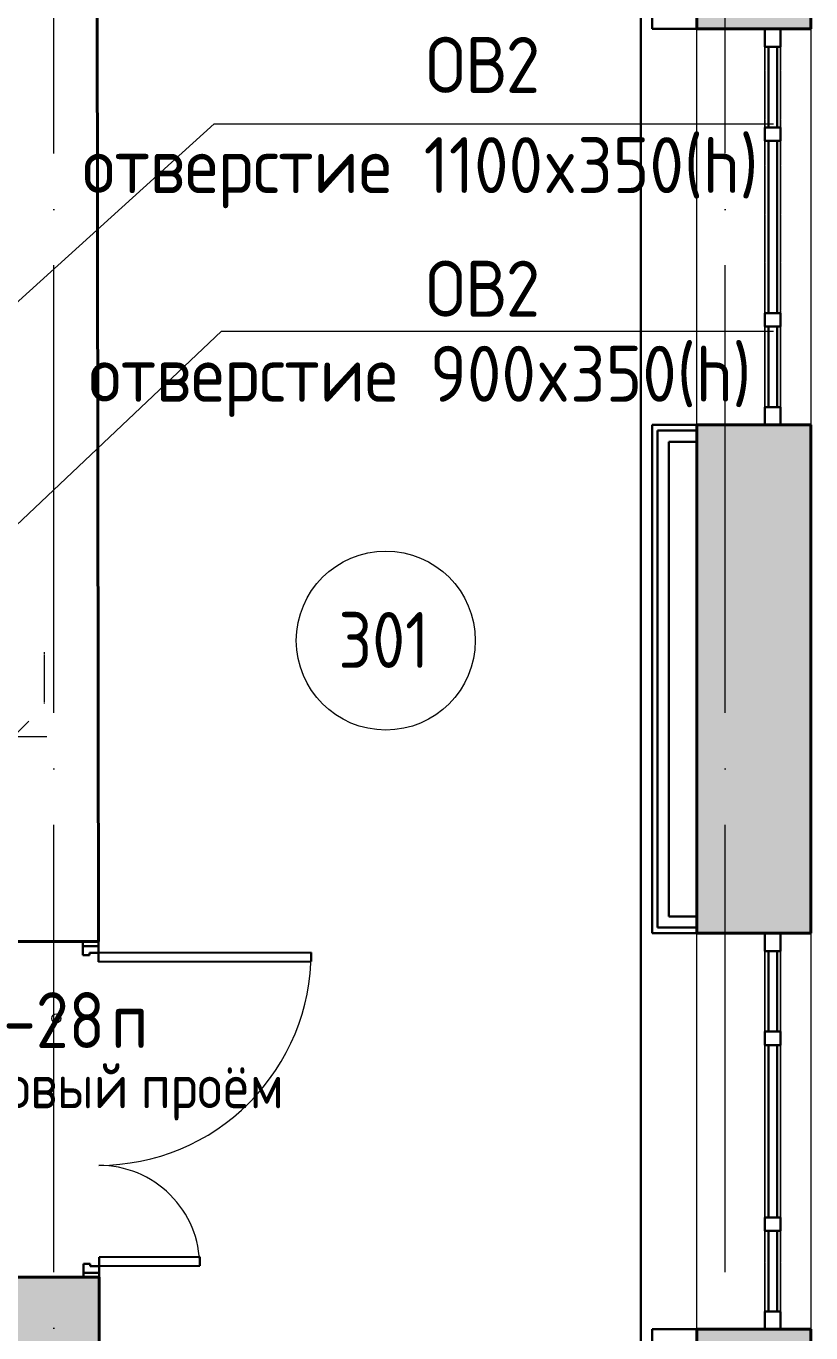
# Model space of a CAD drawing. Header units: millimetres. Extents: x -269164 to 430575, y -569542 to 36130.
# Drawn here: x 178619 to 182126, y -404590 to -398750 of the extents above; entities that cross this region are included whole.
import ezdxf

# ---------------------------------------------------------------- set-up
doc = ezdxf.new("R2010")
doc.units = ezdxf.units.MM
doc.linetypes.add('ADSK_Линия сетки', pattern=[25, 20, -2.5, 0, -2.5])
doc.linetypes.add('ADSK_Сверху', pattern=[4.5, 3, -1.5])
for name, color, linetype, lineweight in [('Витраж', 7, 'Continuous', 18), ('Двери', 7, 'Continuous', 18), ('Каркас', 7, 'Continuous', 18), ('Марки', 7, 'Continuous', 20), ('Марки дверей', 7, 'Continuous', 20), ('Марки помещений', 7, 'Continuous', 20), ('Оси', 7, 'Continuous', 9), ('Панели витража', 7, 'Continuous', 18), ('Размеры', 7, 'Continuous', 9), ('Стены внутренние', 7, 'Continuous', 18), ('Стены наружные', 7, 'Continuous', 18)]:
    doc.layers.add(name, color=color, linetype=linetype, lineweight=lineweight)
doc.styles.add('GOST Common', font='GOST_Common.ttf', dxfattribs={"width": 0.9, "height": 200})
doc.styles.add('GOST Common_1', font='GOST_Common.ttf', dxfattribs={"width": 0.9, "height": 350})
doc.styles.add('GOST Common_2', font='GOST_Common.ttf', dxfattribs={"width": 0.9, "height": 250})
doc.styles.add('ISOCPEUR_1', font='isocpeur.ttf', dxfattribs={"width": 0.9, "height": 250})
doc.dimstyles.new('ADSK_Основной_2_мм_Округление_до_1_мм_1', dxfattribs={"dimscale": 304.8, "dimtxt": 201.142999, "dimasz": 0.463911, "dimexe": 0.492126, "dimexo": 0.492126, "dimgap": 0.098425, "dimtad": 1, "dimdec": 0, "dimdsep": 46, "dimtxsty": 'GOST Common', "dimblk1": 'OBLIQUE', "dimblk2": 'OBLIQUE', "dimsah": 1, "dimcen": 0.09, "dimdle": 0.492126, "dimazin": 2, "dimtfac": 1, "dimtdec": 4, "dimtix": 1, "dimtmove": 1, "dimatfit": 3, "dimfxl": 1, "dimtvp": 1, "dimtolj": 1, "dimtzin": 0, "dimlwd": 20, "dimlwe": 20, "dimarcsym": 2})

# ---------------------------------------------------------------- blocks, each defined once
blk = doc.blocks.new('Прямоугольный импост - 70х20_60мм-1225109-03 План 3-го этажа маркировочный')
at = {"layer": 'Витраж', "color": 253, "linetype": 'ADSK_Сверху', "true_color": 0xaaaaaa}
for p, q in [((39644.1, 2434.5), (39644.1, 2364.5)), ((39724.1, 2434.5), (39644.1, 2434.5)), ((40114.1, 2434.5), (40084.1, 2434.5)), ((39724.1, 2364.5), (39644.1, 2364.5)), ((40114.1, 2364.5), (40084.1, 2364.5))]:
    blk.add_line(p, q, dxfattribs=at)
blk = doc.blocks.new('Прямоугольный импост - 70х20_60мм-1424482-03 План 3-го этажа маркировочный')
at = {"layer": 'Витраж', "color": 253, "linetype": 'ADSK_Сверху', "true_color": 0xaaaaaa}
for p, q in [((-80, 35), (0, 35)), ((0, 35), (0, -35)), ((0, -35), (-80, -35))]:
    blk.add_line(p, q, dxfattribs=at)
blk = doc.blocks.new('Прямоугольный импост - 70х20_60мм-1424483-03 План 3-го этажа маркировочный')
at = {"layer": 'Витраж', "color": 253, "linetype": 'ADSK_Сверху', "true_color": 0xaaaaaa}
for p, q in [((0, 35), (-80, 35)), ((0, -35), (0, 35)), ((-80, -35), (0, -35))]:
    blk.add_line(p, q, dxfattribs=at)
blk = doc.blocks.new('Прямоугольный импост - 70х20_60мм-1464403-03 План 3-го этажа маркировочный')
at = {"layer": 'Витраж', "color": 253, "linetype": 'ADSK_Сверху', "true_color": 0xaaaaaa}
for p, q in [((3738.5, 23323.1), (3738.5, 23293.1)), ((3808.5, 23323.1), (3808.5, 23293.1)), ((3738.5, 22523.1), (3738.5, 22493.1)), ((3808.5, 22523.1), (3808.5, 22493.1))]:
    blk.add_line(p, q, dxfattribs=at)
blk = doc.blocks.new('Прямоугольный импост - 70х20_60мм-1225113-03 План 3-го этажа маркировочный')
at = {"layer": 'Витраж', "color": 253, "linetype": 'ADSK_Сверху', "true_color": 0xaaaaaa}
for p, q in [((41024.1, 2434.5), (40994.1, 2434.5)), ((41464.1, 2434.5), (41384.1, 2434.5)), ((41464.1, 2364.5), (41464.1, 2434.5)), ((41024.1, 2364.5), (40994.1, 2364.5)), ((41464.1, 2364.5), (41384.1, 2364.5))]:
    blk.add_line(p, q, dxfattribs=at)
blk = doc.blocks.new('Прямоугольный импост - 70х60мм-1424480-03 План 3-го этажа маркировочный')
at = {"layer": 'Витраж', "color": 253, "linetype": 'ADSK_Сверху', "true_color": 0xaaaaaa}
for p, q in [((-30, 35), (30, 35)), ((30, -35), (-30, -35))]:
    blk.add_line(p, q, dxfattribs=at)
blk = doc.blocks.new('Прямоугольный импост - 70х60мм-1225009-03 План 3-го этажа маркировочный')
at = {"layer": 'Витраж', "color": 253, "linetype": 'ADSK_Сверху', "true_color": 0xaaaaaa}
for p, q in [((41024.1, 2434.5), (41024.1, 2364.5)), ((41384.1, 2434.5), (41024.1, 2434.5)), ((41384.1, 2364.5), (41384.1, 2434.5)), ((41384.1, 2364.5), (41024.1, 2364.5))]:
    blk.add_line(p, q, dxfattribs=at)
blk = doc.blocks.new('Прямоугольный импост - 70х60мм-1464405-03 План 3-го этажа маркировочный')
at = {"layer": 'Витраж', "color": 253, "linetype": 'ADSK_Сверху', "true_color": 0xaaaaaa}
for p, q in [((3808.5, 23293.1), (3738.5, 23293.1)), ((3738.5, 23293.1), (3738.5, 22523.1)), ((3808.5, 23293.1), (3808.5, 22523.1)), ((3738.5, 22523.1), (3808.5, 22523.1))]:
    blk.add_line(p, q, dxfattribs=at)
blk = doc.blocks.new('Системная панель - _AR_Стекло_40мм_привязка по центру-V40-03 План 3-го этажа маркировочный')
at = {"layer": 'Панели витража', "lineweight": 30}
for p, q in [((180, 20), (-180, 20)), ((-180, 20), (-180, -20)), ((180, -20), (180, 20)), ((-180, -20), (180, -20))]:
    blk.add_line(p, q, dxfattribs=at)
blk = doc.blocks.new('Прямоугольный импост - 70х40_60мм-V41-03 План 3-го этажа маркировочный')
at = {"layer": 'Витраж'}
for p, q in [((3738.5, 27378.6), (3738.5, 27738.6)), ((3808.5, 27378.6), (3808.5, 27738.6))]:
    blk.add_line(p, q, dxfattribs=at)
blk = doc.blocks.new('Прямоугольный импост - 70х20_60мм-V42-03 План 3-го этажа маркировочный')
at = {"layer": 'Витраж', "lineweight": 30}
for p, q in [((-80, 35), (0, 35)), ((-80, -35), (-80, 35)), ((0, 35), (0, -35)), ((0, -35), (-80, -35))]:
    blk.add_line(p, q, dxfattribs=at)
blk = doc.blocks.new('Прямоугольный импост - 70х20_60мм-V43-03 План 3-го этажа маркировочный')
at = {"layer": 'Витраж', "lineweight": 30}
for p, q in [((0, 35), (-80, 35)), ((-80, 35), (-80, -35)), ((0, -35), (0, 35)), ((-80, -35), (0, -35))]:
    blk.add_line(p, q, dxfattribs=at)
blk = doc.blocks.new('Прямоугольный импост - 70х40_60мм-V20-03 План 3-го этажа маркировочный')
at = {"layer": 'Витраж'}
for p, q in [((-6006, 11415.4), (-6006, 11055.4)), ((-5936, 11415.4), (-5936, 11055.4))]:
    blk.add_line(p, q, dxfattribs=at)
blk = doc.blocks.new('Системная панель - _AR_Стекло_40мм_привязка по центру-1464406-03 План 3-го этажа маркировочный')
at = {"layer": 'Панели витража', "lineweight": 30}
for p, q in [((385, 20), (-385, 20)), ((-385, 20), (-385, -20)), ((385, -20), (385, 20)), ((-385, -20), (385, -20))]:
    blk.add_line(p, q, dxfattribs=at)
blk = doc.blocks.new('Прямоугольный импост - 70х40_60мм-V44-03 План 3-го этажа маркировочный')
at = {"layer": 'Витраж'}
for p, q in [((3738.5, 26548.6), (3738.5, 27318.6)), ((3808.5, 26548.6), (3808.5, 27318.6))]:
    blk.add_line(p, q, dxfattribs=at)
blk = doc.blocks.new('Прямоугольный импост - 70х60мм-V45-03 План 3-го этажа маркировочный')
at = {"layer": 'Витраж', "lineweight": 30}
for p, q in [((-30, 35), (30, 35)), ((-30, -35), (-30, 35)), ((30, 35), (30, -35)), ((30, -35), (-30, -35))]:
    blk.add_line(p, q, dxfattribs=at)
blk = doc.blocks.new('Прямоугольный импост - 70х40_60мм-V7-03 План 3-го этажа маркировочный')
at = {"layer": 'Витраж'}
for p, q in [((41024.1, 2434.5), (41384.1, 2434.5)), ((41024.1, 2364.5), (41384.1, 2364.5))]:
    blk.add_line(p, q, dxfattribs=at)
blk = doc.blocks.new('AC_Дверь_Двупольная - Д-28п 1500х2200h-V111-03 План 3-го этажа маркировочный')
at = {"layer": 'Двери', "lineweight": 30}
for p, q in [((-700, 1140), (-660, 1140)), ((-700, 190), (-700, 1140)), ((-660, 1140), (-660, 190)), ((700, 640), (660, 640)), ((660, 640), (660, 190)), ((700, 190), (700, 640)), ((-750, 190), (-730, 190)), ((-750, 120), (-750, 190)), ((-730, 190), (-700, 190)), ((-730, 120), (-730, 190)), ((-730, 190), (-730, 120)), ((-660, 190), (-700, 190)), ((-700, 190), (-700, 150)), ((660, 190), (700, 190)), ((730, 190), (700, 190)), ((700, 190), (700, 150)), ((730, 120), (730, 190)), ((750, 190), (730, 190)), ((730, 190), (730, 120)), ((750, 120), (750, 190)), ((-730, 120), (-750, 120)), ((-690, 120), (-730, 120)), ((-700, 150), (-690, 150)), ((-690, 150), (-690, 120)), ((700, 150), (690, 150)), ((690, 150), (690, 120)), ((690, 120), (730, 120)), ((730, 120), (750, 120))]:
    blk.add_line(p, q, dxfattribs=at)
at = {"layer": 'Двери'}
for centre, radius, start, end in [((-700, 190), 950, 360, 90), ((700, 190), 450, 90, 180)]:
    blk.add_arc(centre, radius, start, end, dxfattribs=at)
blk = doc.blocks.new('ADSK_Марка_Дверь - Марка типа и комментарии-2020407-03 План 3-го этажа маркировочный')
at = {"layer": 'Марки дверей', "lineweight": 9}
blk.add_circle((0, 0), 0.2, dxfattribs=at)
blk = doc.blocks.new('ADSK_Марка_Помещение_ОдноЗначение - Номер-247393-03 План 3-го этажа маркировочный')
at = {"layer": 'Марки помещений'}
blk.add_circle((0, 0), 4, dxfattribs=at)
blk = doc.blocks.new('_Oblique')
at = {"color": 0, "linetype": 'ByBlock', "lineweight": -2}
blk.add_line((-0.5, -0.5), (0.5, 0.5), dxfattribs=at)
blk = doc.blocks.new('*D12517')
at = {"layer": 'Defpoints', "color": 0, "transparency": 16777216}
for p in [(178161.3, -401596.1), (178561.1, -401596.1), (178161.3, -401926.3)]:
    blk.add_point(p, dxfattribs=at)
at = {"layer": 'Размеры', "color": 0, "lineweight": 20, "transparency": 16777216}
for p, q in [((178161.3, -401746.1), (178161.3, -402076.3)), ((178561.1, -401746.1), (178561.1, -402076.3)), ((178711.1, -401926.3), (178011.3, -401926.3))]:
    blk.add_line(p, q, dxfattribs=at)
at = {"layer": 'Размеры', "color": 0, "lineweight": 20, "transparency": 16777216, "xscale": 141.4, "yscale": 141.4, "zscale": 141.4, "rotation": 180}
blk.add_blockref('_Oblique', (178161.3, -401926.3), dxfattribs=at)
at = {"layer": 'Размеры', "color": 0, "lineweight": 20, "transparency": 16777216, "xscale": 141.4, "yscale": 141.4, "zscale": 141.4}
blk.add_blockref('_Oblique', (178561.1, -401926.3), dxfattribs=at)
at = {"layer": 'Размеры', "color": 0, "transparency": 16777216, "insert": (178361.2, -401796.3), "char_height": 200, "attachment_point": 5, "style": 'GOST Common'}
blk.add_mtext('\\A1;400', dxfattribs=at)

msp = doc.modelspace()

# ---------------------------------------------------------------- hatches: boundary and pattern name
at = {"layer": 'Стены внутренние', "true_color": 0xc0c0c0}
msp.add_hatch(color=9, dxfattribs=at).paths.add_polyline_path([(178519.61, -410210.93), (178953.82, -410210.93), (178945.34, -404341.01), (178565.34, -404341.12), (178573.82, -409700.93), (172551.86, -409700.93), (172551.86, -410210.93), (176242.63, -410210.93)])
at = {"layer": 'Стены наружные', "true_color": 0xc0c0c0}
h = msp.add_hatch(color=9, dxfattribs=at)
h.paths.add_polyline_path([(182126.41, -409703.29), (182126.41, -408598.77), (181616.41, -408598.77), (181616.41, -409703.29), (181945.29, -409703.29)])
h.paths.add_polyline_path([(181616.41, -406828.77), (182126.41, -406828.77), (182126.41, -404573.3), (181616.41, -404573.3), (181616.41, -405250.48)])
h.paths.add_polyline_path([(181753.48, -402803.3), (182126.41, -402803.3), (182126.41, -400532.3), (181616.41, -400532.3), (181616.41, -402803.3)])
h.paths.add_polyline_path([(181753.48, -398762.3), (182126.41, -398762.3), (182126.41, -396530.34), (181616.41, -396530.34), (181616.41, -398762.3)])
h.paths.add_polyline_path([(182126.41, -394760.34), (182126.41, -386958.02), (181616.41, -386953.1), (181616.41, -394760.34), (181753.48, -394760.34)])

# ---------------------------------------------------------------- linework, layer by layer
at = {"color": 32, "lineweight": 30, "true_color": 0xcd6928}
msp.add_lwpolyline([(181366.41, -393817.25), (181366.41, -393817.25), (181366.41, -409700.93)], dxfattribs=at)
at = {"layer": 'Каркас', "color": 253, "linetype": 'ADSK_Сверху', "true_color": 0xaaaaaa}
msp.add_line((178701.72, -401776.19), (178701.87, -401547.39), dxfattribs=at)
at = {"layer": 'Марки', "color": 30, "true_color": 0xf26722}
for p, q in [((178389.63, -400155.76), (179459.63, -399187.12)), ((179459.63, -399187.12), (181959.63, -399187.12)), ((178389.63, -401155.76), (179492.46, -400112.75)), ((179492.46, -400112.75), (181959.63, -400112.75))]:
    msp.add_line(p, q, dxfattribs=at)
at = {"layer": 'Оси', "linetype": 'ADSK_Линия сетки', "ltscale": 100}
for p, q in [((178742.82, -439320.18), (178742.82, -386200.07)), ((181742.82, -439320.18), (181742.82, -386200.07))]:
    msp.add_line(p, q, dxfattribs=at)
at = {"layer": 'Стены внутренние', "lineweight": 40}
for p, q in [((178942.97, -402841.12), (178932.84, -396437.54)), ((178562.97, -402841.12), (178942.97, -402841.12)), ((178945.34, -404341.12), (178565.34, -404341.12)), ((178953.82, -409700.93), (178945.34, -404341.12))]:
    msp.add_line(p, q, dxfattribs=at)
at = {"layer": 'Стены внутренние', "color": 32, "lineweight": 30, "true_color": 0xcd6928}
for p, q in [((181416.41, -398762.3), (181416.41, -396530.34)), ((181616.41, -398762.3), (181416.41, -398762.3)), ((181416.41, -402803.3), (181416.41, -400532.3)), ((181616.41, -400532.3), (181416.41, -400532.3)), ((181441.41, -402778.3), (181441.41, -400557.3)), ((181616.41, -400557.3), (181441.41, -400557.3)), ((181491.41, -402728.3), (181491.41, -400607.3)), ((181616.41, -400607.3), (181491.41, -400607.3)), ((181616.41, -402728.3), (181491.41, -402728.3)), ((181616.41, -402803.3), (181416.41, -402803.3)), ((181616.41, -402778.3), (181441.41, -402778.3)), ((181416.41, -406828.77), (181416.41, -404573.3)), ((181616.41, -404573.3), (181416.41, -404573.3))]:
    msp.add_line(p, q, dxfattribs=at)
at = {"layer": 'Стены наружные', "lineweight": 40}
for p, q in [((181616.41, -396530.34), (181616.41, -398762.3)), ((182126.41, -398762.3), (182126.41, -396530.34)), ((181616.41, -398762.3), (182126.41, -398762.3)), ((182126.41, -400532.3), (181616.41, -400532.3)), ((181616.41, -400532.3), (181616.41, -402803.3)), ((182126.41, -402803.3), (182126.41, -400532.3)), ((181616.41, -402803.3), (182126.41, -402803.3)), ((182126.41, -404573.3), (181616.41, -404573.3)), ((181616.41, -404573.3), (181616.41, -406828.77)), ((182126.41, -406828.77), (182126.41, -404573.3))]:
    msp.add_line(p, q, dxfattribs=at)
at = {"layer": 'Стены наружные'}
for p, q in [((181616.41, -400532.3), (181616.41, -398762.3)), ((182126.41, -398762.3), (182126.41, -400532.3)), ((181616.41, -404573.3), (181616.41, -402803.3)), ((182126.41, -402803.3), (182126.41, -404573.3))]:
    msp.add_line(p, q, dxfattribs=at)

# ---------------------------------------------------------------- block references
at = {"layer": 'Витраж', "color": 253, "linetype": 'ADSK_Сверху', "true_color": 0xaaaaaa}
for name, p, rotation in [('Прямоугольный импост - 70х20_60мм-1424483-03 План 3-го этажа маркировочный', (181956.41, -398762.3), 89.99999999999957), ('Прямоугольный импост - 70х20_60мм-1225113-03 План 3-го этажа маркировочный', (184355.91, -440226.4), 89.99999999999955), ('Прямоугольный импост - 70х60мм-1225009-03 План 3-го этажа маркировочный', (184355.91, -440226.4), 89.99999999999955), ('Прямоугольный импост - 70х20_60мм-1225109-03 План 3-го этажа маркировочный', (184355.91, -440176.4), 89.9999999999996), ('Прямоугольный импост - 70х60мм-1225009-03 План 3-го этажа маркировочный', (184355.91, -441476.4), 89.9999999999996), ('Прямоугольный импост - 70х20_60мм-1424483-03 План 3-го этажа маркировочный', (181956.41, -402803.3), 89.99999999999957), ('Прямоугольный импост - 70х20_60мм-1225113-03 План 3-го этажа маркировочный', (184355.91, -444267.4), 89.99999999999955), ('Прямоугольный импост - 70х60мм-1225009-03 План 3-го этажа маркировочный', (184355.91, -444267.4), 89.99999999999955), ('Прямоугольный импост - 70х20_60мм-1225109-03 План 3-го этажа маркировочный', (184355.91, -444217.4), 89.9999999999996), ('Прямоугольный импост - 70х60мм-1225009-03 План 3-го этажа маркировочный', (184355.91, -445517.4), 89.9999999999996)]:
    msp.add_blockref(name, p, dxfattribs=dict(at, rotation=rotation))
at = {"layer": 'Витраж'}
for name, p, rotation in [('Прямоугольный импост - 70х20_60мм-V43-03 План 3-го этажа маркировочный', (181956.41, -398762.3), 89.99999999999957), ('Прямоугольный импост - 70х40_60мм-V7-03 План 3-го этажа маркировочный', (184355.91, -440226.4), 89.99999999999955), ('Прямоугольный импост - 70х40_60мм-V20-03 План 3-го этажа маркировочный', (175985.36, -389036.9), 180), ('Прямоугольный импост - 70х20_60мм-V43-03 План 3-го этажа маркировочный', (181956.41, -402803.3), 89.99999999999957), ('Прямоугольный импост - 70х40_60мм-V20-03 План 3-го этажа маркировочный', (175985.36, -393077.91), 180)]:
    msp.add_blockref(name, p, dxfattribs=dict(at, rotation=rotation))
at = {"layer": 'Витраж', "color": 253, "linetype": 'ADSK_Сверху', "true_color": 0xaaaaaa, "extrusion": (0, 0, -1), "rotation": 270.0000000000004}
for name, p in [('Прямоугольный импост - 70х60мм-1424480-03 План 3-го этажа маркировочный', (-181956.41, -399232.3)), ('Прямоугольный импост - 70х60мм-1424480-03 План 3-го этажа маркировочный', (-181956.41, -400062.3)), ('Прямоугольный импост - 70х20_60мм-1424482-03 План 3-го этажа маркировочный', (-181956.41, -400532.3)), ('Прямоугольный импост - 70х60мм-1424480-03 План 3-го этажа маркировочный', (-181956.41, -403273.3)), ('Прямоугольный импост - 70х60мм-1424480-03 План 3-го этажа маркировочный', (-181956.41, -404103.3)), ('Прямоугольный импост - 70х20_60мм-1424482-03 План 3-го этажа маркировочный', (-181956.41, -404573.3))]:
    msp.add_blockref(name, p, dxfattribs=at)
at = {"layer": 'Витраж', "extrusion": (0, 0, -1), "rotation": 270.0000000000004}
for name, p in [('Прямоугольный импост - 70х60мм-V45-03 План 3-го этажа маркировочный', (-181956.41, -399232.3)), ('Прямоугольный импост - 70х60мм-V45-03 План 3-го этажа маркировочный', (-181956.41, -400062.3)), ('Прямоугольный импост - 70х20_60мм-V42-03 План 3-го этажа маркировочный', (-181956.41, -400532.3)), ('Прямоугольный импост - 70х60мм-V45-03 План 3-го этажа маркировочный', (-181956.41, -403273.3)), ('Прямоугольный импост - 70х60мм-V45-03 План 3-го этажа маркировочный', (-181956.41, -404103.3)), ('Прямоугольный импост - 70х20_60мм-V42-03 План 3-го этажа маркировочный', (-181956.41, -404573.3))]:
    msp.add_blockref(name, p, dxfattribs=at)
at = {"layer": 'Витраж', "color": 253, "linetype": 'ADSK_Сверху', "true_color": 0xaaaaaa}
for name, p in [('Прямоугольный импост - 70х20_60мм-1464403-03 План 3-го этажа маркировочный', (178182.91, -422555.45)), ('Прямоугольный импост - 70х60мм-1464405-03 План 3-го этажа маркировочный', (178182.91, -422555.45)), ('Прямоугольный импост - 70х20_60мм-1464403-03 План 3-го этажа маркировочный', (178182.91, -426596.45)), ('Прямоугольный импост - 70х60мм-1464405-03 План 3-го этажа маркировочный', (178182.91, -426596.45))]:
    msp.add_blockref(name, p, dxfattribs=at)
at = {"layer": 'Витраж'}
for name, p in [('Прямоугольный импост - 70х40_60мм-V44-03 План 3-го этажа маркировочный', (178182.91, -426580.91)), ('Прямоугольный импост - 70х40_60мм-V41-03 План 3-го этажа маркировочный', (178182.91, -430621.92)), ('Прямоугольный импост - 70х40_60мм-V44-03 План 3-го этажа маркировочный', (178182.91, -430621.92))]:
    msp.add_blockref(name, p, dxfattribs=at)
at = {"layer": 'Двери', "rotation": 270.0906122456597}
msp.add_blockref('AC_Дверь_Двупольная - Д-28п 1500х2200h-V111-03 План 3-го этажа маркировочный', (178754.16, -403591.31), dxfattribs=at)
at = {"layer": 'Марки дверей', "xscale": 99.99999999999993, "yscale": 99.99999999999993, "zscale": 99.99999999999993}
msp.add_blockref('ADSK_Марка_Дверь - Марка типа и комментарии-2020407-03 План 3-го этажа маркировочный', (178754.16, -403183.9), dxfattribs=at)
at = {"layer": 'Марки помещений', "xscale": 99.99999999999993, "yscale": 99.99999999999993, "zscale": 99.99999999999993}
msp.add_blockref('ADSK_Марка_Помещение_ОдноЗначение - Номер-247393-03 План 3-го этажа маркировочный', (180226.79, -401495.76), dxfattribs=at)
at = {"layer": 'Панели витража', "rotation": 269.9999999999995}
for name, p in [('Системная панель - _AR_Стекло_40мм_привязка по центру-V40-03 План 3-го этажа маркировочный', (181956.41, -399022.3)), ('Системная панель - _AR_Стекло_40мм_привязка по центру-1464406-03 План 3-го этажа маркировочный', (181956.41, -399647.3)), ('Системная панель - _AR_Стекло_40мм_привязка по центру-V40-03 План 3-го этажа маркировочный', (181956.41, -400272.3)), ('Системная панель - _AR_Стекло_40мм_привязка по центру-V40-03 План 3-го этажа маркировочный', (181956.41, -403063.3)), ('Системная панель - _AR_Стекло_40мм_привязка по центру-1464406-03 План 3-го этажа маркировочный', (181956.41, -403688.3)), ('Системная панель - _AR_Стекло_40мм_привязка по центру-V40-03 План 3-го этажа маркировочный', (181956.41, -404313.3))]:
    msp.add_blockref(name, p, dxfattribs=at)

# ---------------------------------------------------------------- texts
at = {"layer": 'Марки', "color": 30, "lineweight": 40, "true_color": 0xf26722, "style": 'ISOCPEUR_1', "width": 0.9}
for s, p in [('ОВ', (180405.71, -399048.1)), ('2', (180762.9, -399048.1)), ('отверстие 1100x350(h)', (178871.12, -399495.91)), ('ОВ', (180405.71, -400048.1)), ('2', (180762.9, -400048.1)), ('отверстие 900x350(h)', (178898.78, -400428.32))]:
    msp.add_text(s, height=250, dxfattribs=at).set_placement(p)
at = {"layer": 'Марки дверей', "lineweight": 9, "attachment_point": 1}
for s, insert, char_height, width, style in [('-28', (178516.73, -403066.89), 250, 584.4302, 'GOST Common_2'), ('\\fGOST Common|b0|i0|c204|p34|;\\W.9;п', (178998.94, -403066.89), 250, 194.8101, 'GOST Common_2'), ('Новый', (178376.26, -403385.79), 200, 836.9617, 'GOST Common_1'), ('проём', (179132.31, -403385.79), 200, 815.3162, 'GOST Common_1')]:
    msp.add_mtext(s, dxfattribs=dict(at, insert=insert, char_height=char_height, width=width, style=style))
at = {"layer": 'Марки помещений', "lineweight": 9, "insert": (180014.84, -401368.03), "char_height": 250, "width": 526.7087, "attachment_point": 1, "style": 'GOST Common_2'}
msp.add_mtext('301', dxfattribs=at)

# ---------------------------------------------------------------- dimensions: what is measured, and where the dimension line sits
at = {"layer": 'Размеры', "color": 18, "true_color": 0x000000}
dim = msp.add_linear_dim(base=(178161.31, -401926.27), p1=(178561.06, -401596.12), p2=(178161.31, -401596.12), dimstyle='ADSK_Основной_2_мм_Округление_до_1_мм_1', override={"dimpost": '<>'}, dxfattribs=at)
dim.commit()
dim.dimension.update_dxf_attribs({"geometry": '*D12517', "text_midpoint": (178361.19, -401926.27), "dimtype": 160})

doc.saveas('drawing.dxf')
